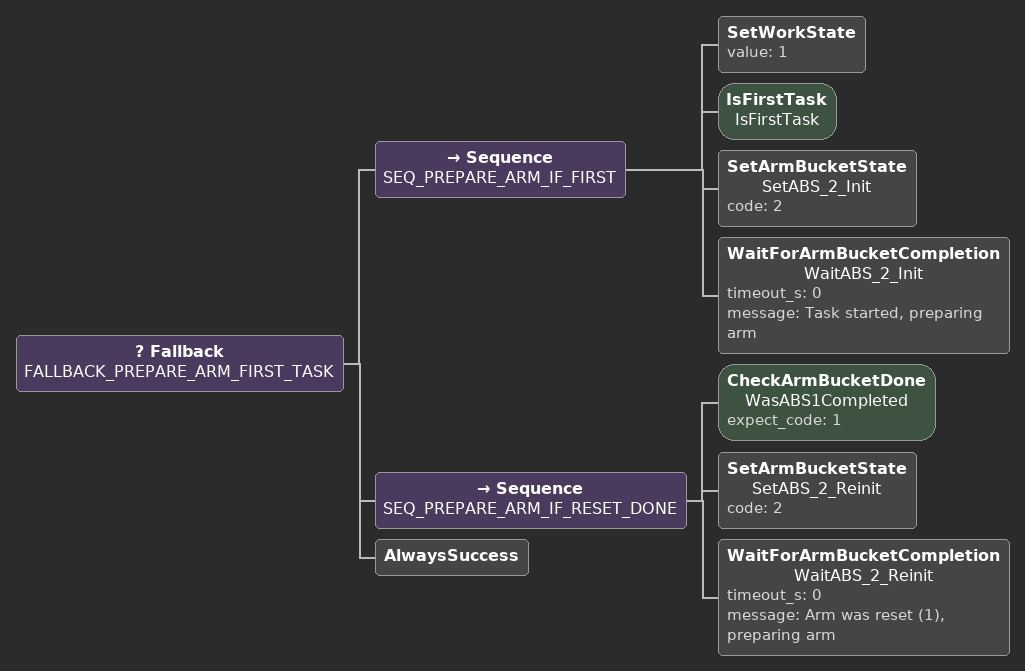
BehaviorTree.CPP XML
<Fallback name="FALLBACK_PREPARE_ARM_FIRST_TASK">
    <Sequence name="SEQ_PREPARE_ARM_IF_FIRST">
        <SetWorkState value="1"/>
        <IsFirstTask name="IsFirstTask"/>
        <SetArmBucketState name="SetABS_2_Init" code="2"/>
        <WaitForArmBucketCompletion name="WaitABS_2_Init" timeout_s="0" message="Task started, preparing arm"/>
    </Sequence>
    <Sequence name="SEQ_PREPARE_ARM_IF_RESET_DONE">
        <CheckArmBucketDone name="WasABS1Completed" expect_code="1"/>
        <SetArmBucketState name="SetABS_2_Reinit" code="2"/>
        <WaitForArmBucketCompletion name="WaitABS_2_Reinit" timeout_s="0" message="Arm was reset (1), preparing arm"/>
    </Sequence>
    <AlwaysSuccess/>
</Fallback>
